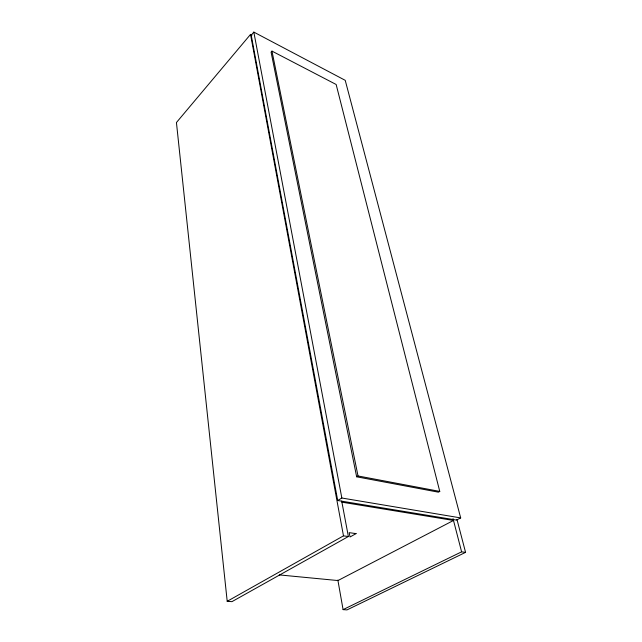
<?xml version="1.0" encoding="UTF-8"?>
<svg xmlns="http://www.w3.org/2000/svg" width="642" height="642" viewBox="0 0 642 642"><rect width="100%" height="100%" fill="white"/><g stroke="black" fill="none" stroke-linecap="round" stroke-linejoin="round"><path stroke-width="0.96" d="M251.969 35.149L250.532 34.403L176.438 122.526L227.204 601.313L231.947 601.65L348.373 536.527L341.696 501.073M253.831 32.1L251.223 35.198L337.708 500.511L456.51 520.076L460.683 517.917L345.227 80.33L253.831 32.1L341.841 498.015L337.708 500.511M271.975 51.111L271.084 52.13L356.655 476.797L438.398 492.173L439.762 491.411L336.151 84.487L271.975 51.111L358.019 475.963L439.762 491.411M356.655 476.797L358.019 475.963M227.204 601.313L343.486 535.861L348.373 536.527M337.861 580.031L343.085 609.619L461.614 551.831L465.562 552.361L456.952 519.386M465.562 552.361L347.009 609.9L343.085 609.619M279.246 574.903L337.949 580.553L453.501 520.461L341.897 502.172M341.841 498.015L460.683 517.917M453.027 518.624L461.614 551.831M250.532 34.403L343.486 535.861M356.069 533.614L350.042 536.977L349.176 532.659L356.069 533.614"/></g></svg>
